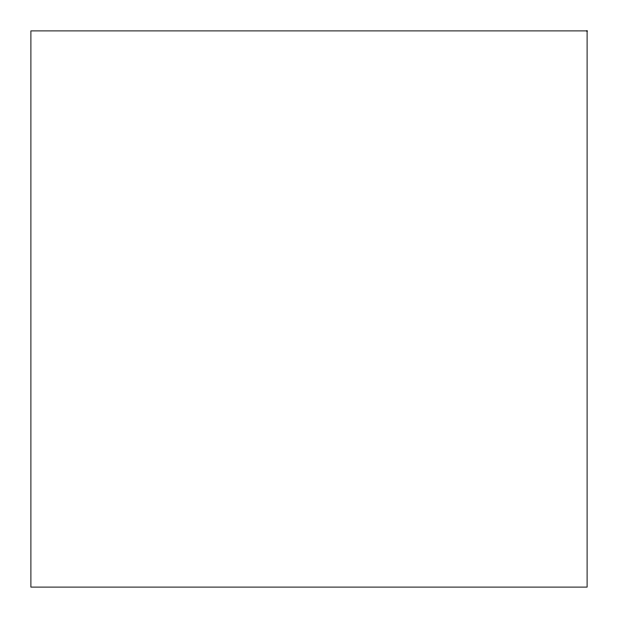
<?xml version="1.0" encoding="UTF-8"?>
<svg xmlns="http://www.w3.org/2000/svg" width="618" height="618" viewBox="0 0 618 618"><rect width="100%" height="100%" fill="white"/><g stroke="black" fill="none" stroke-linecap="round" stroke-linejoin="round"><path stroke-width="0.93" d="M587.1 30.9L30.9 30.9L30.9 587.1L587.1 587.1L587.1 30.9"/></g></svg>
